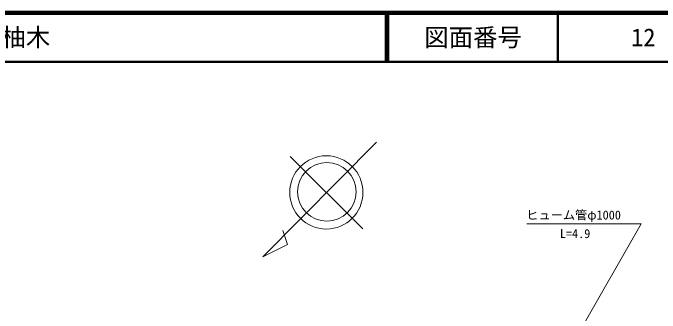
# Model space of a CAD drawing. Units: millimetres, scale not verified. Extents: x 40000 to 680000, y 20000 to 380000.
# Drawn here: x 432386 to 564921, y 318560 to 380000 of the extents above; entities that cross this region are included whole.
import ezdxf
from ezdxf.enums import TextEntityAlignment as Align

# ---------------------------------------------------------------- set-up
doc = ezdxf.new("R2010")
doc.units = ezdxf.units.MM
doc.header["$LTSCALE"] = 1000
for name, color, linetype, lineweight in [('M-BMK-SRVR', 3, 'Continuous', 13), ('M-STR-HTXT', 7, 'Continuous', 13), ('M-TTL', 2, 'Continuous', 140), ('M-TTL-LINE', 7, 'Continuous', 50)]:
    doc.layers.add(name, color=color, linetype=linetype, lineweight=lineweight)
doc.layers.add('M-TTL-TXT', color=7, linetype='Continuous')
doc.styles.add('ＭＳ ゴシック', font='')
doc.styles.get('ＭＳ ゴシック').set_extended_font_data('MS Gothic')

msp = doc.modelspace()

# ---------------------------------------------------------------- linework, layer by layer
at = {"layer": 'M-BMK-SRVR'}
for p, q in [((506819, 353516), (483547, 330078)), ((504054, 335828), (489152, 350624)), ((488614, 332617), (487659, 335462)), ((483547, 330078), (488614, 332617))]:
    msp.add_line(p, q, dxfattribs=at)
for centre, radius in [((496573, 343256), 7500), ((496690, 343362), 6000)]:
    msp.add_circle(centre, radius, dxfattribs=at)
at = {"layer": 'M-STR-HTXT'}
for p, q in [((561056, 336825), (532154, 286481)), ((537658, 336825), (561056, 336825))]:
    msp.add_line(p, q, dxfattribs=at)
at = {"layer": 'M-TTL'}
msp.add_line((680000, 380000), (40000, 380000), dxfattribs=at)
at = {"layer": 'M-TTL-LINE'}
for p, q in [((508747, 380000), (508747, 370000)), ((509247, 380000), (509247, 370000)), ((543997, 380000), (543997, 370000)), ((40000, 370000), (680000, 370000))]:
    msp.add_line(p, q, dxfattribs=at)

# ---------------------------------------------------------------- texts
at = {"layer": 'M-STR-HTXT', "style": 'ＭＳ ゴシック'}
for s, p in [('ヒューム管φ1000', (537520, 337161)), ('L=4.9', (544401, 333354))]:
    msp.add_text(s, height=1833, dxfattribs=at).set_placement(p, align=Align.BOTTOM_LEFT)
at = {"layer": 'M-TTL-TXT', "style": 'ＭＳ ゴシック'}
msp.add_text('山口市徳地柚木', height=3666, dxfattribs=at).set_placement((405024, 375000), align=Align.MIDDLE_LEFT)
for s, p in [('図面番号', (526622, 375000)), ('12', (561497, 375000))]:
    msp.add_text(s, height=3666, dxfattribs=at).set_placement(p, align=Align.MIDDLE_CENTER)

doc.saveas('drawing.dxf')
